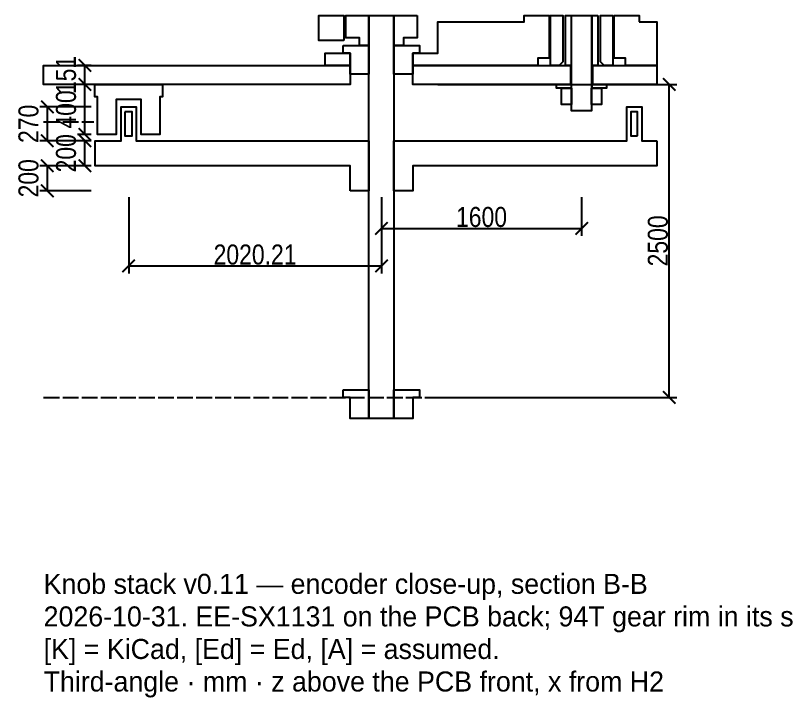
# Model space of a CAD drawing. Header units: millimetres. Extents: x -29 to 134, y -50 to 53.
# Drawn here: x -29.3 to 32.5, y -50.5 to 4 of the extents above; entities that cross this region are included whole.
import ezdxf

# ---------------------------------------------------------------- set-up
doc = ezdxf.new("R2010")
doc.units = ezdxf.units.MM
doc.linetypes.add('DASHED', pattern=[1.524, 1.27, -0.254])
for name, color, linetype in [('DIMS', 3, 'CONTINUOUS'), ('HIDDEN', 8, 'DASHED'), ('TEXT', 7, 'CONTINUOUS'), ('VISIBLE', 7, 'CONTINUOUS')]:
    doc.layers.add(name, color=color, linetype=linetype)
doc.styles.add('OpenSansCondensed-Light', font='OpenSansCondensed-Light.ttf')
doc.dimstyles.new('EZDXF', dxfattribs={"dimtxt": 0.25, "dimasz": 0.175, "dimexe": 0.375, "dimexo": 0.125, "dimgap": 0.1, "dimtad": 1, "dimlfac": 100, "dimzin": 12, "dimdsep": 46, "dimtxsty": 'OpenSansCondensed-Light', "dimblk": 'ARCHTICK', "dimcen": 2.5, "dimazin": 3, "dimtfac": 0.5, "dimtmove": 2, "dimatfit": 3})

# ---------------------------------------------------------------- blocks, each defined once
blk = doc.blocks.new('_ARCHTICK')
at = {"color": 0, "linetype": 'BYBLOCK', "const_width": 0.15}
blk.add_lwpolyline([(-0.5, -0.5), (0.5, 0.5)], dxfattribs=at)

msp = doc.modelspace()

# ---------------------------------------------------------------- linework, layer by layer
at = {"layer": 'HIDDEN'}
for p, q in [((-27, -4.51), (-23, -4.51)), ((-27, -26.51), (21, -26.51))]:
    msp.add_line(p, q, dxfattribs=at)
at = {"layer": 'VISIBLE'}
for points in [[(-2.99895, 2), (-5, 2), (-5, 4), (-2.99895, 4), (-2.99895, 2)], [(-1.75, 1.6), (-1.75, 2.2), (-2.85933, 2.2), (-2.85933, 4), (-1, 4), (-1, 1.6), (-1.75, 1.6)], [(1, 4), (1, -28.21), (-1, -28.21), (-1, 4), (1, 4)], [(2.85933, 4), (2.85933, 2.2), (1.75, 2.2), (1.75, 1.6), (1, 1.6), (1, 4), (2.85933, 4)], [(2.5, 1), (4.5, 1), (4.5, 3.5), (11.4, 3.5), (11.4, 4), (13.4, 4), (13.4, 0.6), (12.5, 0.6), (12.5, 0), (2.5, 0), (2.5, 1)], [(14.2, 0), (13.5, 0), (13.5, 4), (14.5, 4), (14.5, 0.3), (14.2, 0)], [(15.15, 0), (14.7, 0), (14.7, 4), (15.15, 4), (15.15, 0)], [(16.8, 4), (16.8, -3.61), (15.2, -3.61), (15.2, 4), (16.8, 4)], [(17.3, 4), (17.3, 0), (16.85, 0), (16.85, 4), (17.3, 4)], [(18.5, 4), (18.5, 0), (17.8, 0), (17.5, 0.3), (17.5, 4), (18.5, 4)], [(20.6, 3.5), (22, 3.5), (22, 0), (19.5, 0), (19.5, 0.6), (18.6, 0.6), (18.6, 4), (20.6, 4), (20.6, 3.5)], [(-3.05, 1.6), (-1, 1.6), (-1, -0.7), (-2.5, -0.7), (-2.5, 1), (-3.05, 1), (-3.05, 1.6)], [(1, 1.6), (3.05, 1.6), (3.05, 1), (2.5, 1), (2.5, -0.7), (1, -0.7), (1, 1.6)], [(-2.5, 0), (-4.5, 0), (-4.5, 1), (-2.5, 1), (-2.5, 0)], [(16.9, 0), (22, 0), (22, -1.51), (16.9, -1.51), (16.9, 0)], [(-2.5, 0), (-2.5, -1.51), (-27, -1.51), (-27, 0), (-2.5, 0)], [(15.1, 0), (15.1, -1.51), (2.5, -1.51), (2.5, 0), (15.1, 0)], [(-22.90207, -1.51), (-17.50207, -1.51), (-17.50207, -2.51), (-17.70207, -2.51), (-17.70207, -5.51), (-19.20207, -5.51), (-19.20207, -2.71), (-21.20207, -2.71), (-21.20207, -5.51), (-22.70207, -5.51), (-22.70207, -2.51), (-22.90207, -2.51), (-22.90207, -1.51)], [(15.15, -1.81), (14, -1.81), (14, -1.51), (15.15, -1.51), (15.15, -1.81)], [(15.2, -1.81), (15.2, -3.11), (14.4, -3.11), (14.4, -1.81), (15.2, -1.81)], [(16.8, -1.81), (17.6, -1.81), (17.6, -3.11), (16.8, -3.11), (16.8, -1.81)], [(18, -1.51), (18, -1.81), (16.85, -1.81), (16.85, -1.51), (18, -1.51)], [(-2.5, -10.01), (-2.5, -8.01), (-22.87404, -8.01), (-22.87404, -6.01), (-20.80207, -6.01), (-20.80207, -3.31), (-19.60207, -3.31), (-19.60207, -6.01), (-1, -6.01), (-1, -10.01), (-2.5, -10.01)], [(22, -6.01), (22, -8.01), (2.5, -8.01), (2.5, -10.01), (1, -10.01), (1, -6.01), (19.60207, -6.01), (19.60207, -3.31), (20.80207, -3.31), (20.80207, -6.01), (22, -6.01)], [(-20.4973, -3.71), (-20.4973, -5.61), (-19.9354, -5.61), (-19.9354, -3.71), (-20.4973, -3.71)], [(20.47587, -5.61), (20.47587, -3.71), (19.94235, -3.71), (19.94235, -5.61), (20.47587, -5.61)], [(-3.05, -25.91), (-1, -25.91), (-1, -28.21), (-2.5, -28.21), (-2.5, -26.51), (-3.05, -26.51), (-3.05, -25.91)], [(1, -25.91), (3.05, -25.91), (3.05, -26.51), (2.5, -26.51), (2.5, -28.21), (1, -28.21), (1, -25.91)]]:
    msp.add_lwpolyline(points, dxfattribs=at)

# ---------------------------------------------------------------- texts
at = {"layer": 'TEXT'}
for s, p in [('Knob stack v0.11 — encoder close-up, section B-B', (-27, -42.21)), ('2026-10-31. EE-SX1131 on the PCB back; 94T gear rim in its slot.', (-27, -44.81)), ('[K] = KiCad, [Ed] = Ed, [A] = assumed.', (-27, -47.41)), ('Third-angle · mm · z above the PCB front, x from H2', (-27, -50.01))]:
    msp.add_text(s, height=1.6, dxfattribs=at).set_placement(p)

# ---------------------------------------------------------------- dimensions: what is measured, and where the dimension line sits
at = {"layer": 'DIMS'}
for base, p1, p2 in [((-23.70207, -1.51), (-22.70207, -1.51), (-22.70207, 0)), ((-23.70207, -5.51), (-22.70207, -5.51), (-22.70207, -1.51)), ((23, -26.51), (4, -26.51), (4, -1.51)), ((-26.70207, -6.01), (-22.70207, -6.01), (-22.70207, -3.31)), ((-23.70207, -8.01), (-22.70207, -8.01), (-22.70207, -6.01)), ((-26.70207, -10.01), (-22.70207, -10.01), (-22.70207, -8.01))]:
    msp.add_linear_dim(base=base, p1=p1, p2=p2, angle=90, dimstyle='EZDXF', override={"dimtxt": 1.6, "dimasz": 1, "dimexe": 0.6, "dimexo": 0.5, "dimdec": 2}, dxfattribs=at).render()
for base, p1, p2 in [((-20.20207, -16.01), (-20.20207, -10.01), (0, -10.01)), ((0, -13.01), (0, -10.01), (16, -10.01))]:
    msp.add_linear_dim(base=base, p1=p1, p2=p2, dimstyle='EZDXF', override={"dimtxt": 1.6, "dimasz": 1, "dimexe": 0.6, "dimexo": 0.5, "dimdec": 2}, dxfattribs=at).render()

doc.saveas('drawing.dxf')
